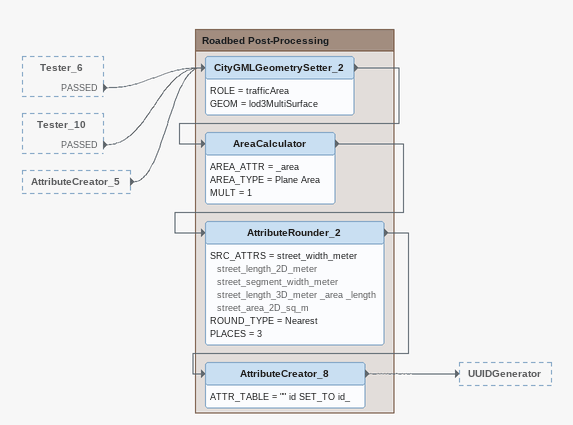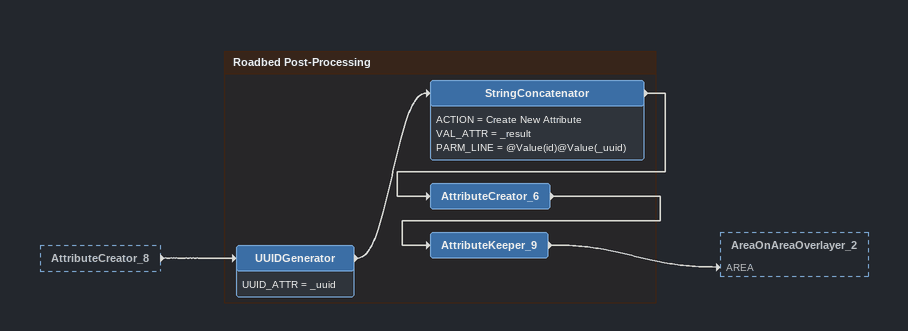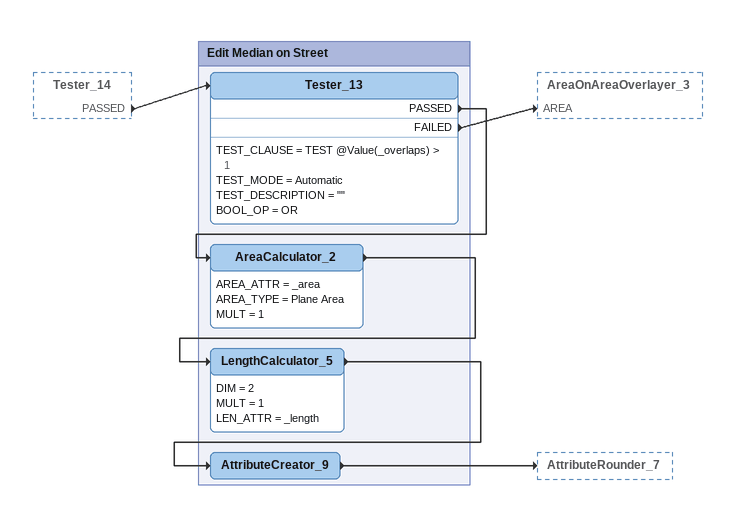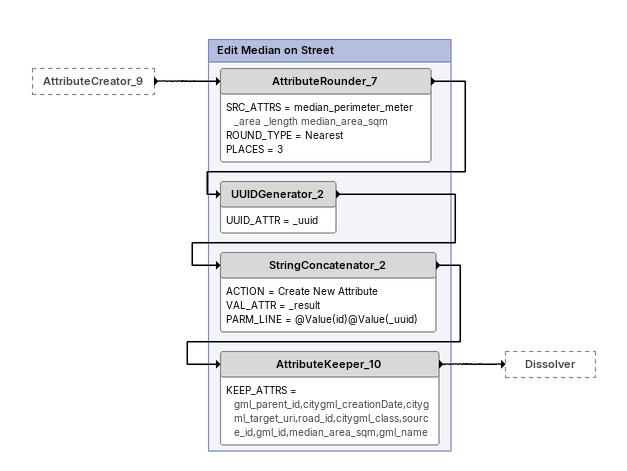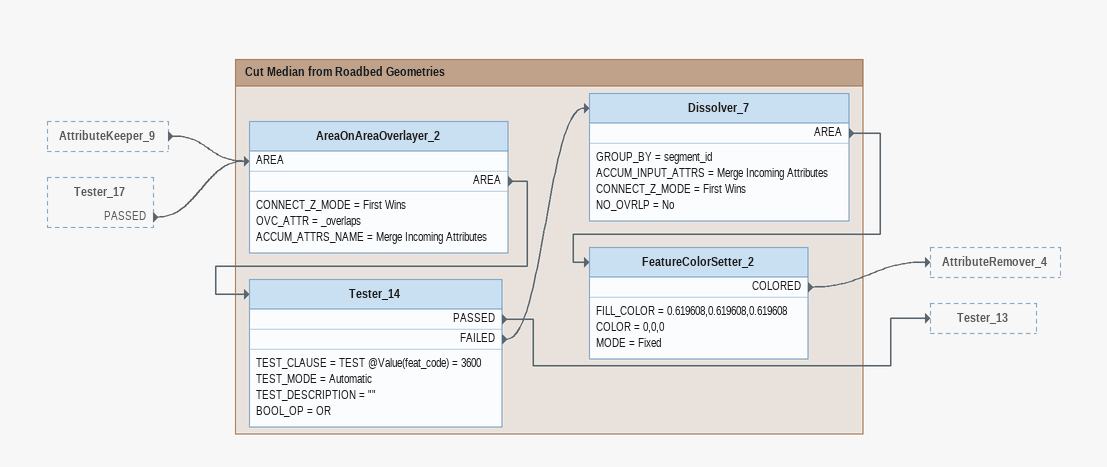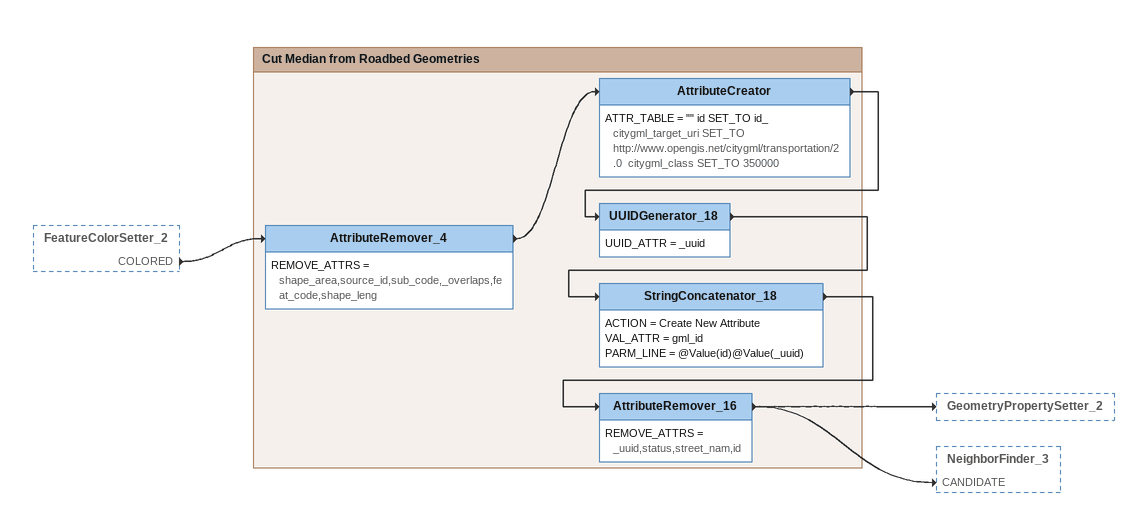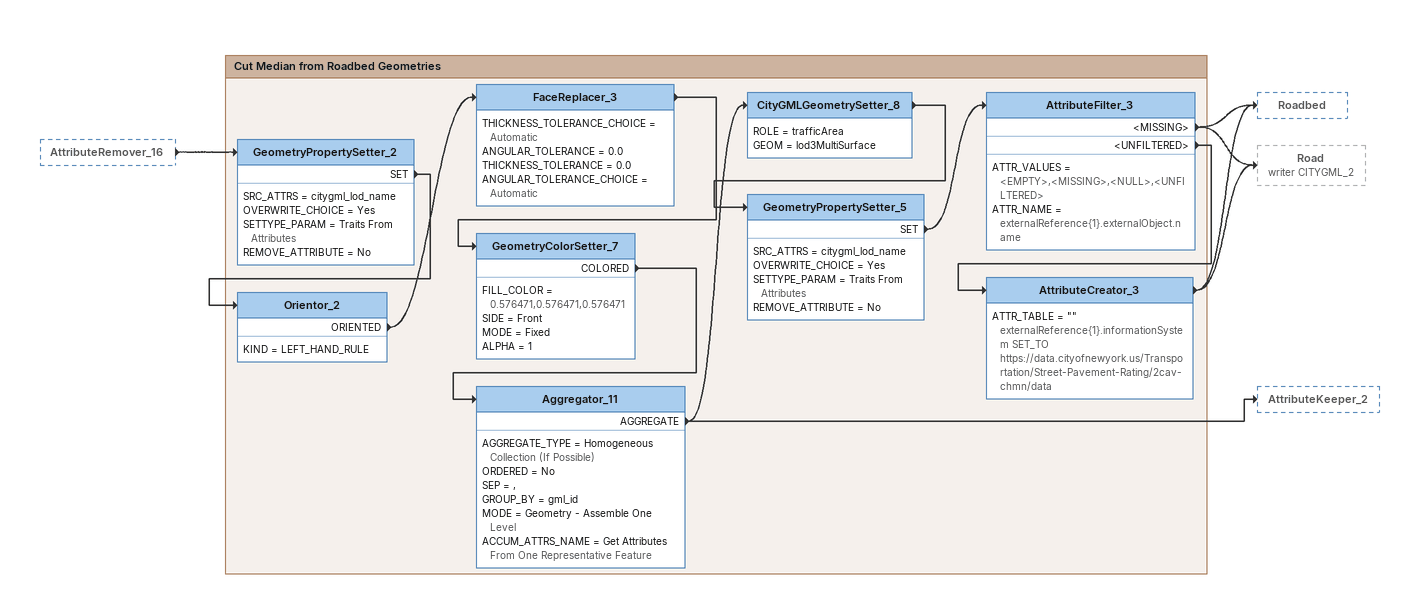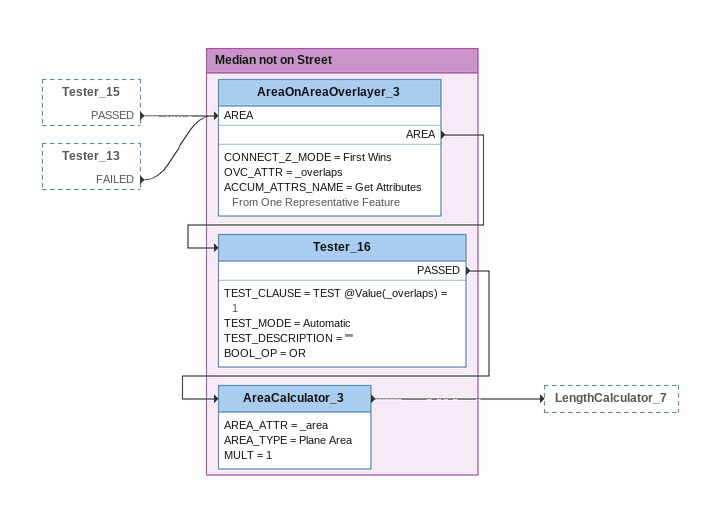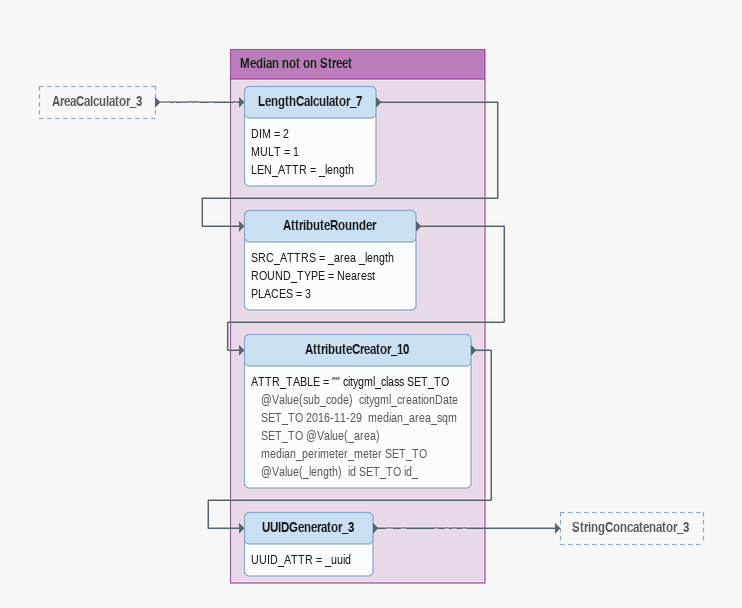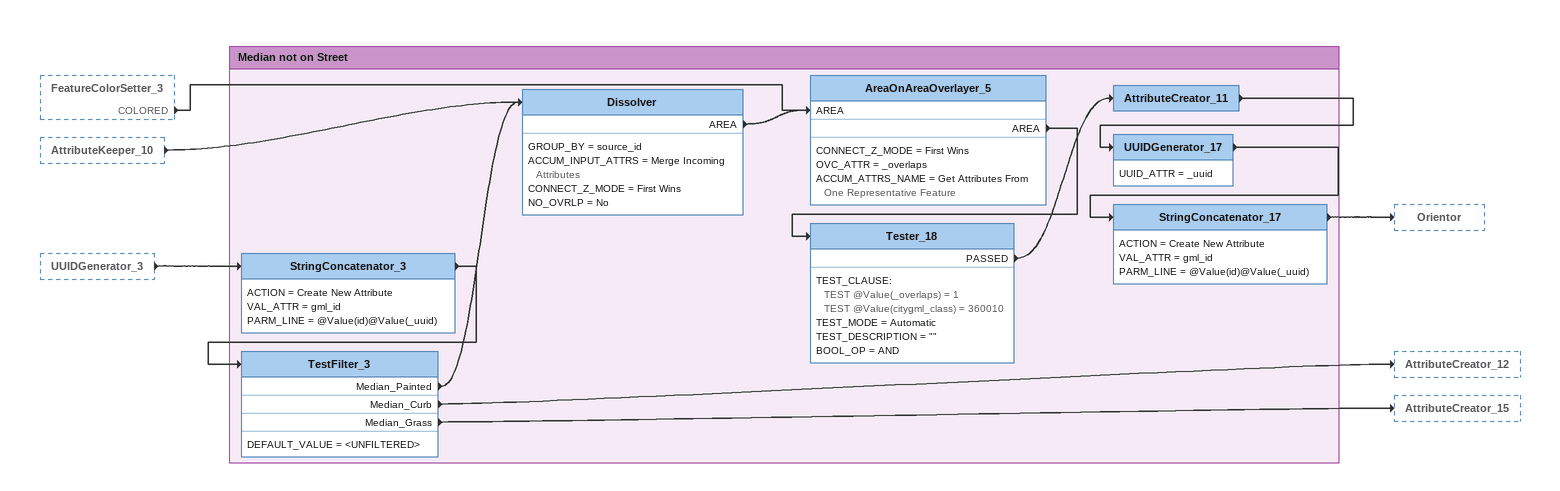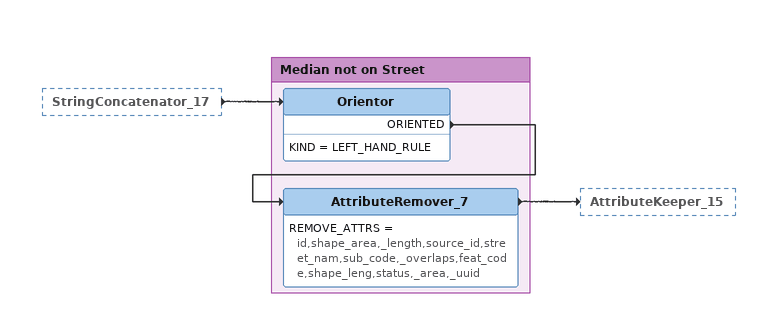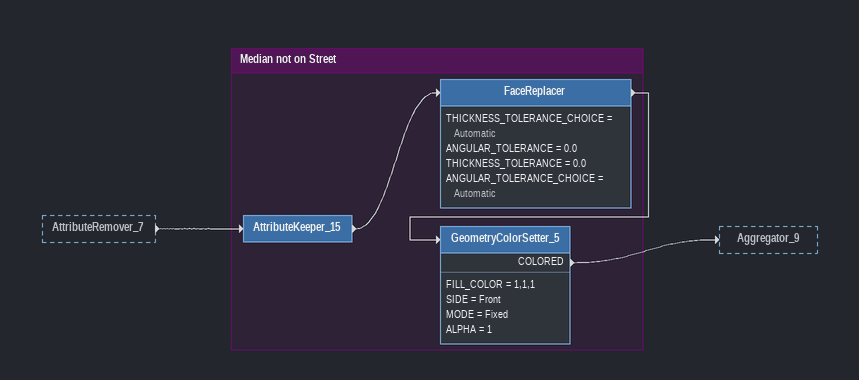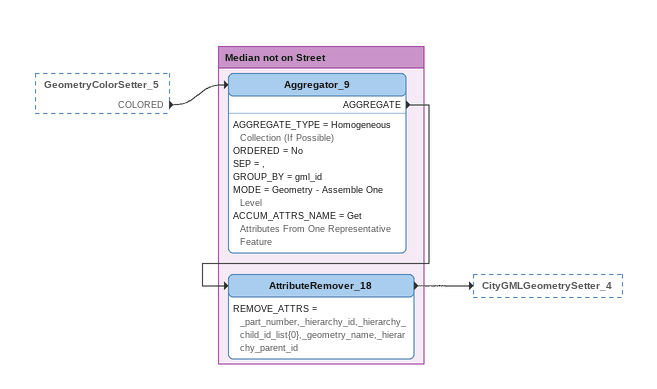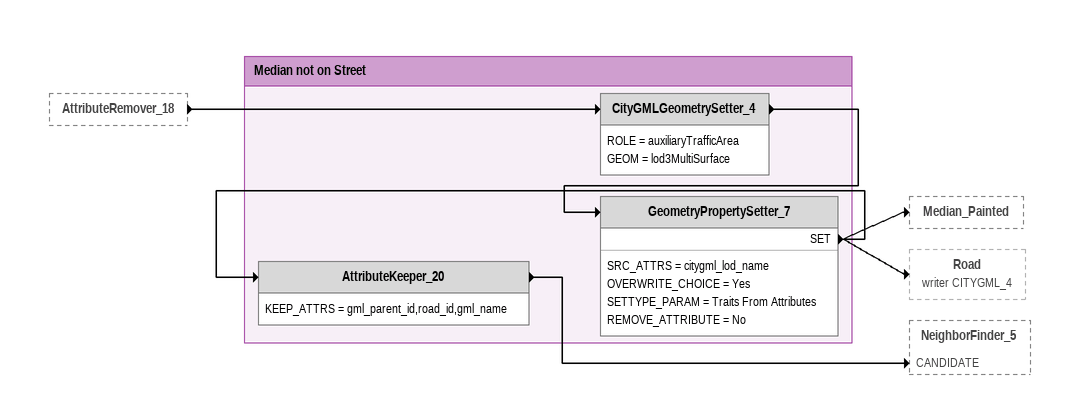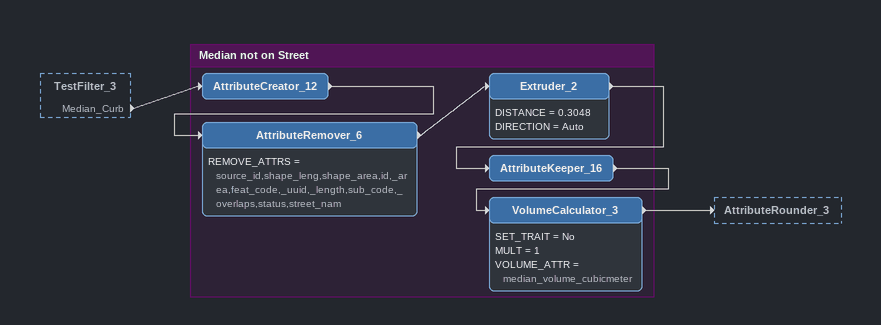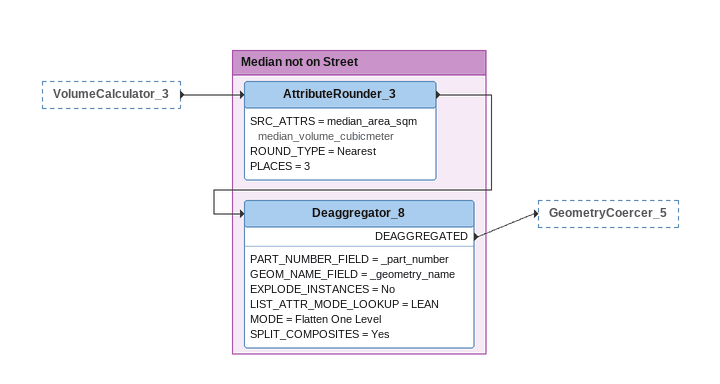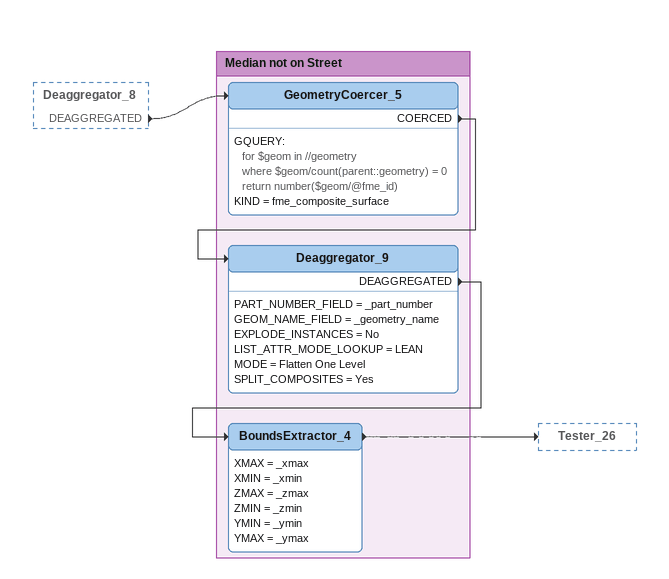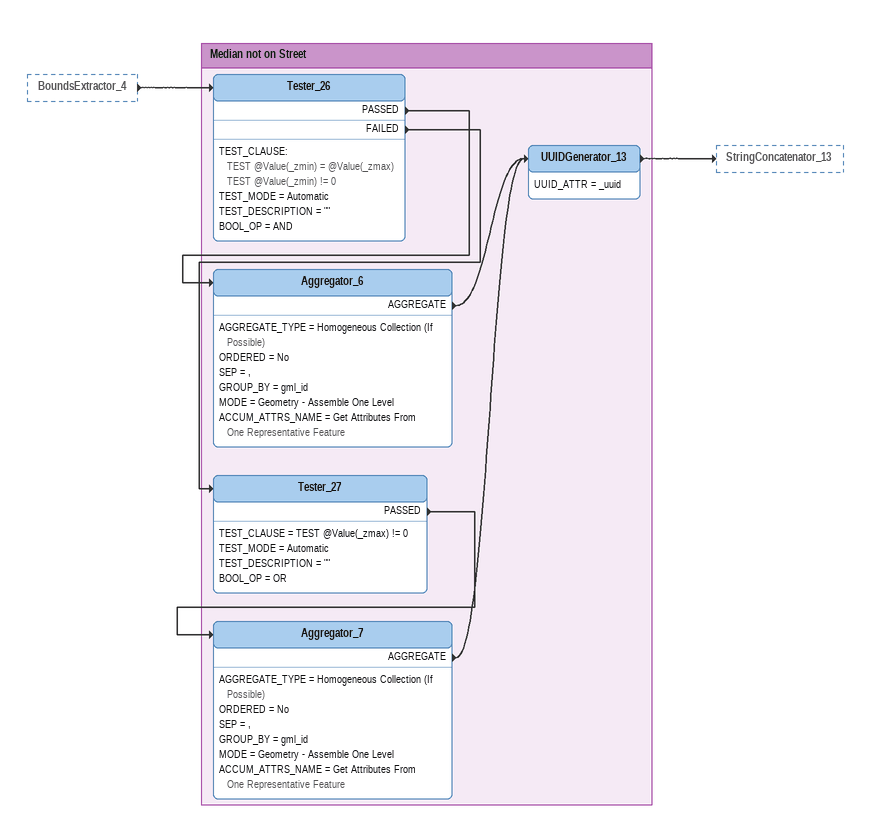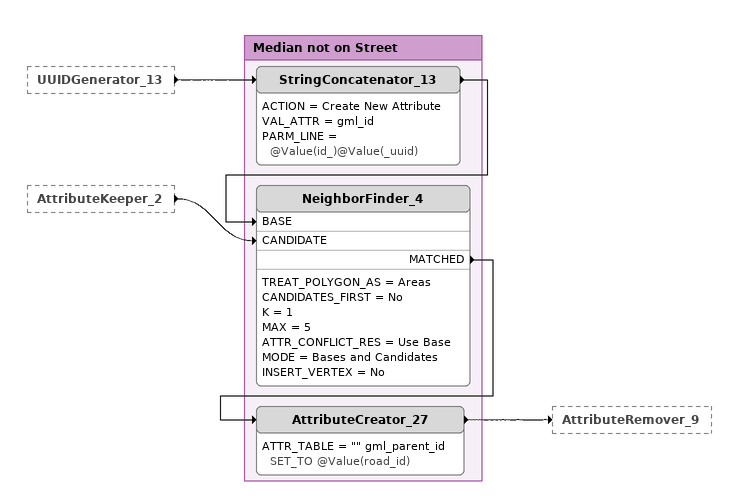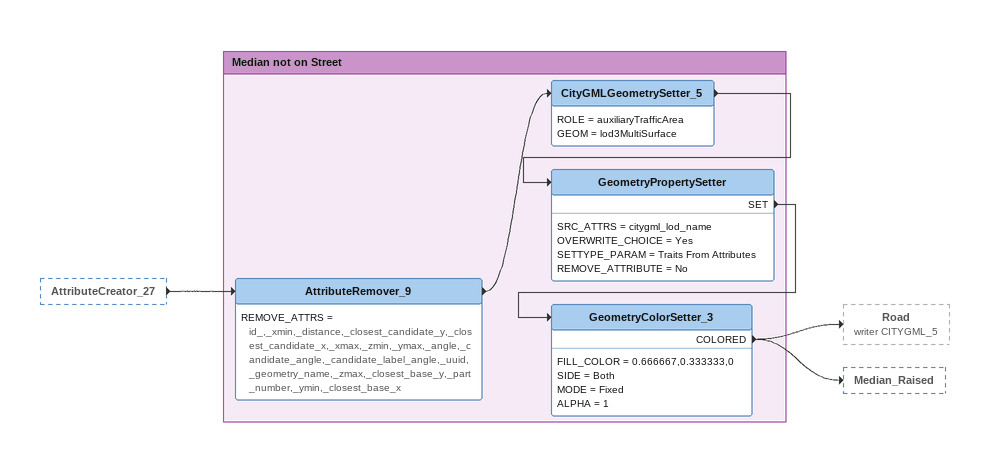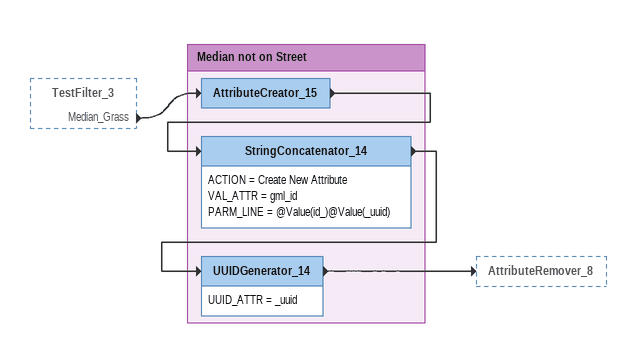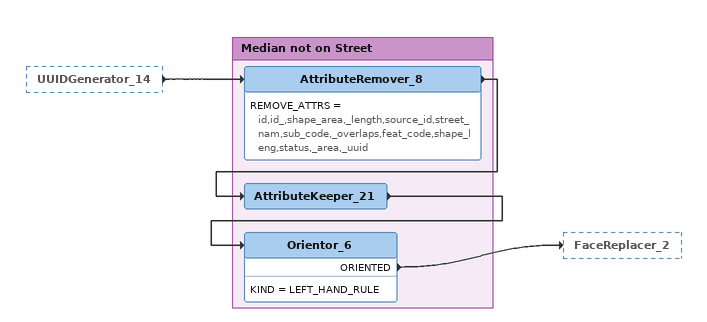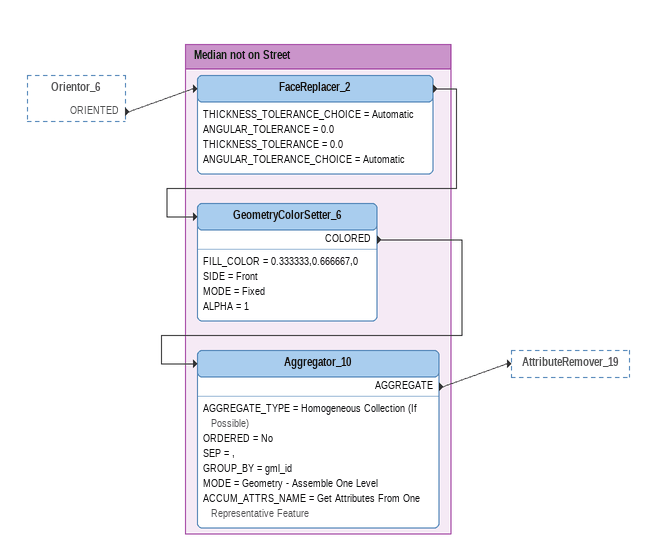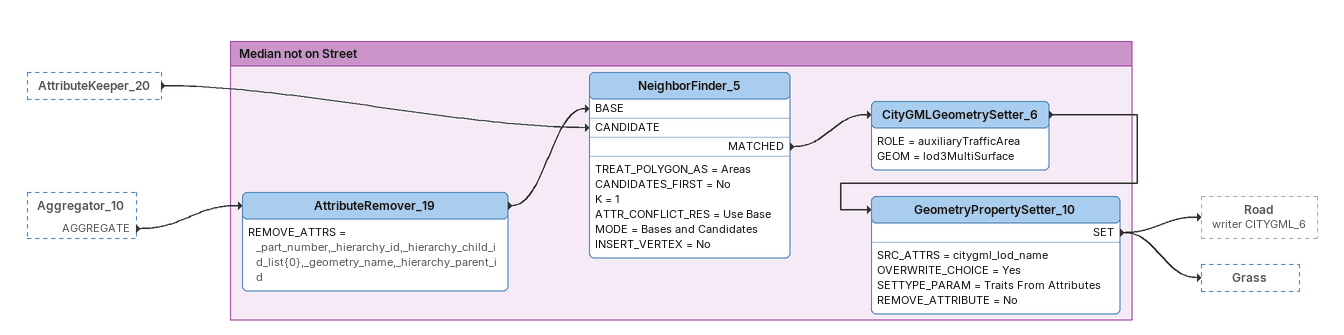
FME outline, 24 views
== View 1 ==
Tester_6 [outside]
    PASSED -> CityGMLGeometrySetter_2
Tester_10 [outside]
    PASSED -> CityGMLGeometrySetter_2
AttributeCreator_5 [outside]
    -> CityGMLGeometrySetter_2

Bookmark: Roadbed Post-Processing
CityGMLGeometrySetter_2
    ROLE = trafficArea
    GEOM = lod3MultiSurface
    -> AreaCalculator
AreaCalculator
    AREA_ATTR = _area
    AREA_TYPE = Plane Area
    MULT = 1
    -> AttributeRounder_2
AttributeRounder_2
    SRC_ATTRS = street_width_meter street_length_2D_meter street_segment_width_meter street_length_3D_meter _area _length street_area_2D_sq_m
    ROUND_TYPE = Nearest
    PLACES = 3
    -> AttributeCreator_8
AttributeCreator_8
    ATTR_TABLE = "" id SET_TO id_
    -> UUIDGenerator

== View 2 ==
AttributeCreator_8 [outside]
    -> UUIDGenerator

Bookmark: Roadbed Post-Processing
UUIDGenerator
    UUID_ATTR = _uuid
    -> StringConcatenator
StringConcatenator
    ACTION = Create New Attribute
    VAL_ATTR = _result
    PARM_LINE = @Value(id)@Value(_uuid)
    -> AttributeCreator_6
AttributeCreator_6
    -> AttributeKeeper_9
AttributeKeeper_9
    -> AreaOnAreaOverlayer_2 [AREA]

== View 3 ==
Tester_14 [outside]
    PASSED -> Tester_13

Bookmark: Edit Median on Street
Tester_13
    TEST_CLAUSE = TEST @Value(_overlaps) > 1
    TEST_MODE = Automatic
    TEST_DESCRIPTION = ""
    BOOL_OP = OR
    PASSED -> AreaCalculator_2
    FAILED -> AreaOnAreaOverlayer_3 [AREA]
AreaCalculator_2
    AREA_ATTR = _area
    AREA_TYPE = Plane Area
    MULT = 1
    -> LengthCalculator_5
LengthCalculator_5
    DIM = 2
    MULT = 1
    LEN_ATTR = _length
    -> AttributeCreator_9
AttributeCreator_9
    -> AttributeRounder_7

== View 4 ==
AttributeCreator_9 [outside]
    -> AttributeRounder_7

Bookmark: Edit Median on Street
AttributeRounder_7
    SRC_ATTRS = median_perimeter_meter _area _length median_area_sqm
    ROUND_TYPE = Nearest
    PLACES = 3
    -> UUIDGenerator_2
UUIDGenerator_2
    UUID_ATTR = _uuid
    -> StringConcatenator_2
StringConcatenator_2
    ACTION = Create New Attribute
    VAL_ATTR = _result
    PARM_LINE = @Value(id)@Value(_uuid)
    -> AttributeKeeper_10
AttributeKeeper_10
    KEEP_ATTRS = gml_parent_id,citygml_creationDate,citygml_target_uri,road_id,citygml_class,source_id,gml_id,median_area_sqm,gml_name
    -> Dissolver

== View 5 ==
AttributeKeeper_9 [outside]
    -> AreaOnAreaOverlayer_2 [AREA]
Tester_17 [outside]
    PASSED -> AreaOnAreaOverlayer_2 [AREA]

Bookmark: Cut Median from Roadbed Geometries
AreaOnAreaOverlayer_2
    CONNECT_Z_MODE = First Wins
    OVC_ATTR = _overlaps
    ACCUM_ATTRS_NAME = Merge Incoming Attributes
    AREA -> Tester_14
Tester_14
    TEST_CLAUSE = TEST @Value(feat_code) = 3600
    TEST_MODE = Automatic
    TEST_DESCRIPTION = ""
    BOOL_OP = OR
    PASSED -> Tester_13
    FAILED -> Dissolver_7
Dissolver_7
    GROUP_BY = segment_id
    ACCUM_INPUT_ATTRS = Merge Incoming Attributes
    CONNECT_Z_MODE = First Wins
    NO_OVRLP = No
    AREA -> FeatureColorSetter_2
FeatureColorSetter_2
    FILL_COLOR = 0.619608,0.619608,0.619608
    COLOR = 0,0,0
    MODE = Fixed
    COLORED -> AttributeRemover_4

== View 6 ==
FeatureColorSetter_2 [outside]
    COLORED -> AttributeRemover_4

Bookmark: Cut Median from Roadbed Geometries
AttributeRemover_4
    REMOVE_ATTRS = shape_area,source_id,sub_code,_overlaps,feat_code,shape_leng
    -> AttributeCreator
AttributeCreator
    ATTR_TABLE = "" id SET_TO id_  citygml_target_uri SET_TO http://www.opengis.net/citygml/transportation/2.0  citygml_class SET_TO 350000
    -> UUIDGenerator_18
UUIDGenerator_18
    UUID_ATTR = _uuid
    -> StringConcatenator_18
StringConcatenator_18
    ACTION = Create New Attribute
    VAL_ATTR = gml_id
    PARM_LINE = @Value(id)@Value(_uuid)
    -> AttributeRemover_16
AttributeRemover_16
    REMOVE_ATTRS = _uuid,status,street_nam,id
    -> GeometryPropertySetter_2
    -> NeighborFinder_3 [CANDIDATE]

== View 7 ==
AttributeRemover_16 [outside]
    -> GeometryPropertySetter_2

Bookmark: Cut Median from Roadbed Geometries
GeometryPropertySetter_2
    SRC_ATTRS = citygml_lod_name
    OVERWRITE_CHOICE = Yes
    SETTYPE_PARAM = Traits From Attributes
    REMOVE_ATTRIBUTE = No
    SET -> Orientor_2
Orientor_2
    KIND = LEFT_HAND_RULE
    ORIENTED -> FaceReplacer_3
FaceReplacer_3
    THICKNESS_TOLERANCE_CHOICE = Automatic
    ANGULAR_TOLERANCE = 0.0
    THICKNESS_TOLERANCE = 0.0
    ANGULAR_TOLERANCE_CHOICE = Automatic
    -> GeometryColorSetter_7
GeometryColorSetter_7
    FILL_COLOR = 0.576471,0.576471,0.576471
    SIDE = Front
    MODE = Fixed
    ALPHA = 1
    COLORED -> Aggregator_11
Aggregator_11
    AGGREGATE_TYPE = Homogeneous Collection (If Possible)
    ORDERED = No
    SEP = ,
    GROUP_BY = gml_id
    MODE = Geometry - Assemble One Level
    ACCUM_ATTRS_NAME = Get Attributes From One Representative Feature
    AGGREGATE -> CityGMLGeometrySetter_8
    AGGREGATE -> AttributeKeeper_2
CityGMLGeometrySetter_8
    ROLE = trafficArea
    GEOM = lod3MultiSurface
    -> GeometryPropertySetter_5
GeometryPropertySetter_5
    SRC_ATTRS = citygml_lod_name
    OVERWRITE_CHOICE = Yes
    SETTYPE_PARAM = Traits From Attributes
    REMOVE_ATTRIBUTE = No
    SET -> AttributeFilter_3
AttributeFilter_3
    ATTR_VALUES = <EMPTY>,<MISSING>,<NULL>,<UNFILTERED>
    ATTR_NAME = externalReference{1}.externalObject.name
    <MISSING> -> Roadbed
    <MISSING> -> Road (writer CITYGML_2)
    <UNFILTERED> -> AttributeCreator_3
AttributeCreator_3
    ATTR_TABLE = "" externalReference{1}.informationSystem SET_TO https://data.cityofnewyork.us/Transportation/Street-Pavement-Rating/2cav-chmn/data
    -> Roadbed
    -> Road (writer CITYGML_2)

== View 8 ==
Tester_15 [outside]
    PASSED -> AreaOnAreaOverlayer_3 [AREA]
Tester_13 [outside]
    FAILED -> AreaOnAreaOverlayer_3 [AREA]

Bookmark: Median not on Street
AreaOnAreaOverlayer_3
    CONNECT_Z_MODE = First Wins
    OVC_ATTR = _overlaps
    ACCUM_ATTRS_NAME = Get Attributes From One Representative Feature
    AREA -> Tester_16
Tester_16
    TEST_CLAUSE = TEST @Value(_overlaps) = 1
    TEST_MODE = Automatic
    TEST_DESCRIPTION = ""
    BOOL_OP = OR
    PASSED -> AreaCalculator_3
AreaCalculator_3
    AREA_ATTR = _area
    AREA_TYPE = Plane Area
    MULT = 1
    -> LengthCalculator_7

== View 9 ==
AreaCalculator_3 [outside]
    -> LengthCalculator_7

Bookmark: Median not on Street
LengthCalculator_7
    DIM = 2
    MULT = 1
    LEN_ATTR = _length
    -> AttributeRounder
AttributeRounder
    SRC_ATTRS = _area _length
    ROUND_TYPE = Nearest
    PLACES = 3
    -> AttributeCreator_10
AttributeCreator_10
    ATTR_TABLE = "" citygml_class SET_TO @Value(sub_code)  citygml_creationDate SET_TO 2016-11-29  median_area_sqm SET_TO @Value(_area)  median_perimeter_meter SET_TO @Value(_length)  id SET_TO id_
    -> UUIDGenerator_3
UUIDGenerator_3
    UUID_ATTR = _uuid
    -> StringConcatenator_3

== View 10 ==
FeatureColorSetter_3 [outside]
    COLORED -> AreaOnAreaOverlayer_5 [AREA]
AttributeKeeper_10 [outside]
    -> Dissolver
UUIDGenerator_3 [outside]
    -> StringConcatenator_3

Bookmark: Median not on Street
StringConcatenator_3
    ACTION = Create New Attribute
    VAL_ATTR = gml_id
    PARM_LINE = @Value(id)@Value(_uuid)
    -> TestFilter_3
TestFilter_3
    DEFAULT_VALUE = <UNFILTERED>
    Median_Painted -> Dissolver
    Median_Curb -> AttributeCreator_12
    Median_Grass -> AttributeCreator_15
Dissolver
    GROUP_BY = source_id
    ACCUM_INPUT_ATTRS = Merge Incoming Attributes
    CONNECT_Z_MODE = First Wins
    NO_OVRLP = No
    AREA -> AreaOnAreaOverlayer_5 [AREA]
AreaOnAreaOverlayer_5
    CONNECT_Z_MODE = First Wins
    OVC_ATTR = _overlaps
    ACCUM_ATTRS_NAME = Get Attributes From One Representative Feature
    AREA -> Tester_18
Tester_18
    TEST_CLAUSE:
      TEST @Value(_overlaps) = 1
      TEST @Value(citygml_class) = 360010
    TEST_MODE = Automatic
    TEST_DESCRIPTION = ""
    BOOL_OP = AND
    PASSED -> AttributeCreator_11
AttributeCreator_11
    -> UUIDGenerator_17
UUIDGenerator_17
    UUID_ATTR = _uuid
    -> StringConcatenator_17
StringConcatenator_17
    ACTION = Create New Attribute
    VAL_ATTR = gml_id
    PARM_LINE = @Value(id)@Value(_uuid)
    -> Orientor

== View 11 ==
StringConcatenator_17 [outside]
    -> Orientor

Bookmark: Median not on Street
Orientor
    KIND = LEFT_HAND_RULE
    ORIENTED -> AttributeRemover_7
AttributeRemover_7
    REMOVE_ATTRS = id,shape_area,_length,source_id,street_nam,sub_code,_overlaps,feat_code,shape_leng,status,_area,_uuid
    -> AttributeKeeper_15

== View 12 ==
AttributeRemover_7 [outside]
    -> AttributeKeeper_15

Bookmark: Median not on Street
AttributeKeeper_15
    -> FaceReplacer
FaceReplacer
    THICKNESS_TOLERANCE_CHOICE = Automatic
    ANGULAR_TOLERANCE = 0.0
    THICKNESS_TOLERANCE = 0.0
    ANGULAR_TOLERANCE_CHOICE = Automatic
    -> GeometryColorSetter_5
GeometryColorSetter_5
    FILL_COLOR = 1,1,1
    SIDE = Front
    MODE = Fixed
    ALPHA = 1
    COLORED -> Aggregator_9

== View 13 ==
GeometryColorSetter_5 [outside]
    COLORED -> Aggregator_9

Bookmark: Median not on Street
Aggregator_9
    AGGREGATE_TYPE = Homogeneous Collection (If Possible)
    ORDERED = No
    SEP = ,
    GROUP_BY = gml_id
    MODE = Geometry - Assemble One Level
    ACCUM_ATTRS_NAME = Get Attributes From One Representative Feature
    AGGREGATE -> AttributeRemover_18
AttributeRemover_18
    REMOVE_ATTRS = _part_number,_hierarchy_id,_hierarchy_child_id_list{0},_geometry_name,_hierarchy_parent_id
    -> CityGMLGeometrySetter_4

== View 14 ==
AttributeRemover_18 [outside]
    -> CityGMLGeometrySetter_4

Bookmark: Median not on Street
CityGMLGeometrySetter_4
    ROLE = auxiliaryTrafficArea
    GEOM = lod3MultiSurface
    -> GeometryPropertySetter_7
GeometryPropertySetter_7
    SRC_ATTRS = citygml_lod_name
    OVERWRITE_CHOICE = Yes
    SETTYPE_PARAM = Traits From Attributes
    REMOVE_ATTRIBUTE = No
    SET -> Median_Painted
    SET -> Road (writer CITYGML_4)
    SET -> AttributeKeeper_20
AttributeKeeper_20
    KEEP_ATTRS = gml_parent_id,road_id,gml_name
    -> NeighborFinder_5 [CANDIDATE]

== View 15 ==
TestFilter_3 [outside]
    Median_Curb -> AttributeCreator_12

Bookmark: Median not on Street
AttributeCreator_12
    -> AttributeRemover_6
AttributeRemover_6
    REMOVE_ATTRS = source_id,shape_leng,shape_area,id,_area,feat_code,_uuid,_length,sub_code,_overlaps,status,street_nam
    -> Extruder_2
Extruder_2
    DISTANCE = 0.3048
    DIRECTION = Auto
    -> AttributeKeeper_16
AttributeKeeper_16
    -> VolumeCalculator_3
VolumeCalculator_3
    SET_TRAIT = No
    MULT = 1
    VOLUME_ATTR = median_volume_cubicmeter
    -> AttributeRounder_3

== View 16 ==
VolumeCalculator_3 [outside]
    -> AttributeRounder_3

Bookmark: Median not on Street
AttributeRounder_3
    SRC_ATTRS = median_area_sqm median_volume_cubicmeter
    ROUND_TYPE = Nearest
    PLACES = 3
    -> Deaggregator_8
Deaggregator_8
    PART_NUMBER_FIELD = _part_number
    GEOM_NAME_FIELD = _geometry_name
    EXPLODE_INSTANCES = No
    LIST_ATTR_MODE_LOOKUP = LEAN
    MODE = Flatten One Level
    SPLIT_COMPOSITES = Yes
    DEAGGREGATED -> GeometryCoercer_5

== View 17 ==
Deaggregator_8 [outside]
    DEAGGREGATED -> GeometryCoercer_5

Bookmark: Median not on Street
GeometryCoercer_5
    GQUERY:
      for $geom in //geometry
      where $geom/count(parent::geometry) = 0
      return number($geom/@fme_id)
    KIND = fme_composite_surface
    COERCED -> Deaggregator_9
Deaggregator_9
    PART_NUMBER_FIELD = _part_number
    GEOM_NAME_FIELD = _geometry_name
    EXPLODE_INSTANCES = No
    LIST_ATTR_MODE_LOOKUP = LEAN
    MODE = Flatten One Level
    SPLIT_COMPOSITES = Yes
    DEAGGREGATED -> BoundsExtractor_4
BoundsExtractor_4
    XMAX = _xmax
    XMIN = _xmin
    ZMAX = _zmax
    ZMIN = _zmin
    YMIN = _ymin
    YMAX = _ymax
    -> Tester_26

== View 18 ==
BoundsExtractor_4 [outside]
    -> Tester_26

Bookmark: Median not on Street
Tester_26
    TEST_CLAUSE:
      TEST @Value(_zmin) = @Value(_zmax)
      TEST @Value(_zmin) != 0
    TEST_MODE = Automatic
    TEST_DESCRIPTION = ""
    BOOL_OP = AND
    PASSED -> Aggregator_6
    FAILED -> Tester_27
Aggregator_6
    AGGREGATE_TYPE = Homogeneous Collection (If Possible)
    ORDERED = No
    SEP = ,
    GROUP_BY = gml_id
    MODE = Geometry - Assemble One Level
    ACCUM_ATTRS_NAME = Get Attributes From One Representative Feature
    AGGREGATE -> UUIDGenerator_13
Tester_27
    TEST_CLAUSE = TEST @Value(_zmax) != 0
    TEST_MODE = Automatic
    TEST_DESCRIPTION = ""
    BOOL_OP = OR
    PASSED -> Aggregator_7
Aggregator_7
    AGGREGATE_TYPE = Homogeneous Collection (If Possible)
    ORDERED = No
    SEP = ,
    GROUP_BY = gml_id
    MODE = Geometry - Assemble One Level
    ACCUM_ATTRS_NAME = Get Attributes From One Representative Feature
    AGGREGATE -> UUIDGenerator_13
UUIDGenerator_13
    UUID_ATTR = _uuid
    -> StringConcatenator_13

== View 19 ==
UUIDGenerator_13 [outside]
    -> StringConcatenator_13
AttributeKeeper_2 [outside]
    -> NeighborFinder_4 [CANDIDATE]

Bookmark: Median not on Street
StringConcatenator_13
    ACTION = Create New Attribute
    VAL_ATTR = gml_id
    PARM_LINE = @Value(id_)@Value(_uuid)
    -> NeighborFinder_4 [BASE]
NeighborFinder_4
    TREAT_POLYGON_AS = Areas
    CANDIDATES_FIRST = No
    K = 1
    MAX = 5
    ATTR_CONFLICT_RES = Use Base
    MODE = Bases and Candidates
    INSERT_VERTEX = No
    MATCHED -> AttributeCreator_27
AttributeCreator_27
    ATTR_TABLE = "" gml_parent_id SET_TO @Value(road_id)
    -> AttributeRemover_9

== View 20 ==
AttributeCreator_27 [outside]
    -> AttributeRemover_9

Bookmark: Median not on Street
AttributeRemover_9
    REMOVE_ATTRS = id_,_xmin,_distance,_closest_candidate_y,_closest_candidate_x,_xmax,_zmin,_ymax,_angle,_candidate_angle,_candidate_label_angle,_uuid,_geometry_name,_zmax,_closest_base_y,_part_number,_ymin,_closest_base_x
    -> CityGMLGeometrySetter_5
CityGMLGeometrySetter_5
    ROLE = auxiliaryTrafficArea
    GEOM = lod3MultiSurface
    -> GeometryPropertySetter
GeometryPropertySetter
    SRC_ATTRS = citygml_lod_name
    OVERWRITE_CHOICE = Yes
    SETTYPE_PARAM = Traits From Attributes
    REMOVE_ATTRIBUTE = No
    SET -> GeometryColorSetter_3
GeometryColorSetter_3
    FILL_COLOR = 0.666667,0.333333,0
    SIDE = Both
    MODE = Fixed
    ALPHA = 1
    COLORED -> Road (writer CITYGML_5)
    COLORED -> Median_Raised

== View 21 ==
TestFilter_3 [outside]
    Median_Grass -> AttributeCreator_15

Bookmark: Median not on Street
AttributeCreator_15
    -> StringConcatenator_14
StringConcatenator_14
    ACTION = Create New Attribute
    VAL_ATTR = gml_id
    PARM_LINE = @Value(id_)@Value(_uuid)
    -> UUIDGenerator_14
UUIDGenerator_14
    UUID_ATTR = _uuid
    -> AttributeRemover_8

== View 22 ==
UUIDGenerator_14 [outside]
    -> AttributeRemover_8

Bookmark: Median not on Street
AttributeRemover_8
    REMOVE_ATTRS = id,id_,shape_area,_length,source_id,street_nam,sub_code,_overlaps,feat_code,shape_leng,status,_area,_uuid
    -> AttributeKeeper_21
AttributeKeeper_21
    -> Orientor_6
Orientor_6
    KIND = LEFT_HAND_RULE
    ORIENTED -> FaceReplacer_2

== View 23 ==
Orientor_6 [outside]
    ORIENTED -> FaceReplacer_2

Bookmark: Median not on Street
FaceReplacer_2
    THICKNESS_TOLERANCE_CHOICE = Automatic
    ANGULAR_TOLERANCE = 0.0
    THICKNESS_TOLERANCE = 0.0
    ANGULAR_TOLERANCE_CHOICE = Automatic
    -> GeometryColorSetter_6
GeometryColorSetter_6
    FILL_COLOR = 0.333333,0.666667,0
    SIDE = Front
    MODE = Fixed
    ALPHA = 1
    COLORED -> Aggregator_10
Aggregator_10
    AGGREGATE_TYPE = Homogeneous Collection (If Possible)
    ORDERED = No
    SEP = ,
    GROUP_BY = gml_id
    MODE = Geometry - Assemble One Level
    ACCUM_ATTRS_NAME = Get Attributes From One Representative Feature
    AGGREGATE -> AttributeRemover_19

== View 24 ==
AttributeKeeper_20 [outside]
    -> NeighborFinder_5 [CANDIDATE]
Aggregator_10 [outside]
    AGGREGATE -> AttributeRemover_19

Bookmark: Median not on Street
AttributeRemover_19
    REMOVE_ATTRS = _part_number,_hierarchy_id,_hierarchy_child_id_list{0},_geometry_name,_hierarchy_parent_id
    -> NeighborFinder_5 [BASE]
NeighborFinder_5
    TREAT_POLYGON_AS = Areas
    CANDIDATES_FIRST = No
    K = 1
    ATTR_CONFLICT_RES = Use Base
    MODE = Bases and Candidates
    INSERT_VERTEX = No
    MATCHED -> CityGMLGeometrySetter_6
CityGMLGeometrySetter_6
    ROLE = auxiliaryTrafficArea
    GEOM = lod3MultiSurface
    -> GeometryPropertySetter_10
GeometryPropertySetter_10
    SRC_ATTRS = citygml_lod_name
    OVERWRITE_CHOICE = Yes
    SETTYPE_PARAM = Traits From Attributes
    REMOVE_ATTRIBUTE = No
    SET -> Road (writer CITYGML_6)
    SET -> Grass
